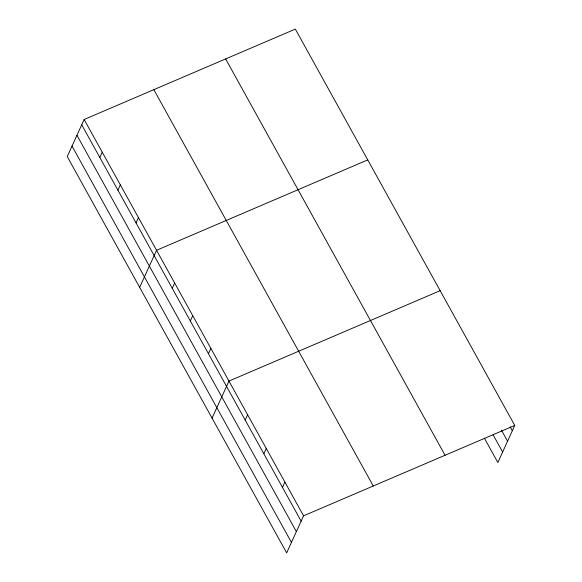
<?xml version="1.0" encoding="UTF-8"?>
<svg xmlns="http://www.w3.org/2000/svg" width="582" height="582" viewBox="0 0 582 582"><rect width="100%" height="100%" fill="white"/><g stroke="black" fill="none" stroke-linecap="round" stroke-linejoin="round"><path stroke-width="0.87" d="M84.143 119.492L67.25 156.565L286.664 552.9L303.564 515.827L514.75 425.435L295.336 29.1L84.143 119.492L303.564 515.827M99.828 157.504L102.25 152.193M117.928 190.198L120.35 184.887M136.028 222.899L138.451 217.588M139.658 287.355L156.551 250.282L367.744 159.89M172.236 288.294L174.658 282.983M190.336 320.988L192.758 315.677M208.436 353.689L210.859 348.378M212.066 418.145L228.959 381.072L440.152 290.68M245.189 420.073L247.612 414.762M263.842 453.756L266.265 448.446M282.496 487.447L284.911 482.136M514.75 425.435L497.857 462.508L484.406 438.217M510.159 426.824L512.327 430.745M501.48 430.258L507.555 441.229M493.092 434.79L502.63 452.025M225.641 58.928L445.063 455.262M153.837 89.664L373.258 485.992M81.727 124.803L301.141 521.137M76.948 135.286L296.369 531.621M72.023 146.089L291.444 542.417"/></g></svg>
